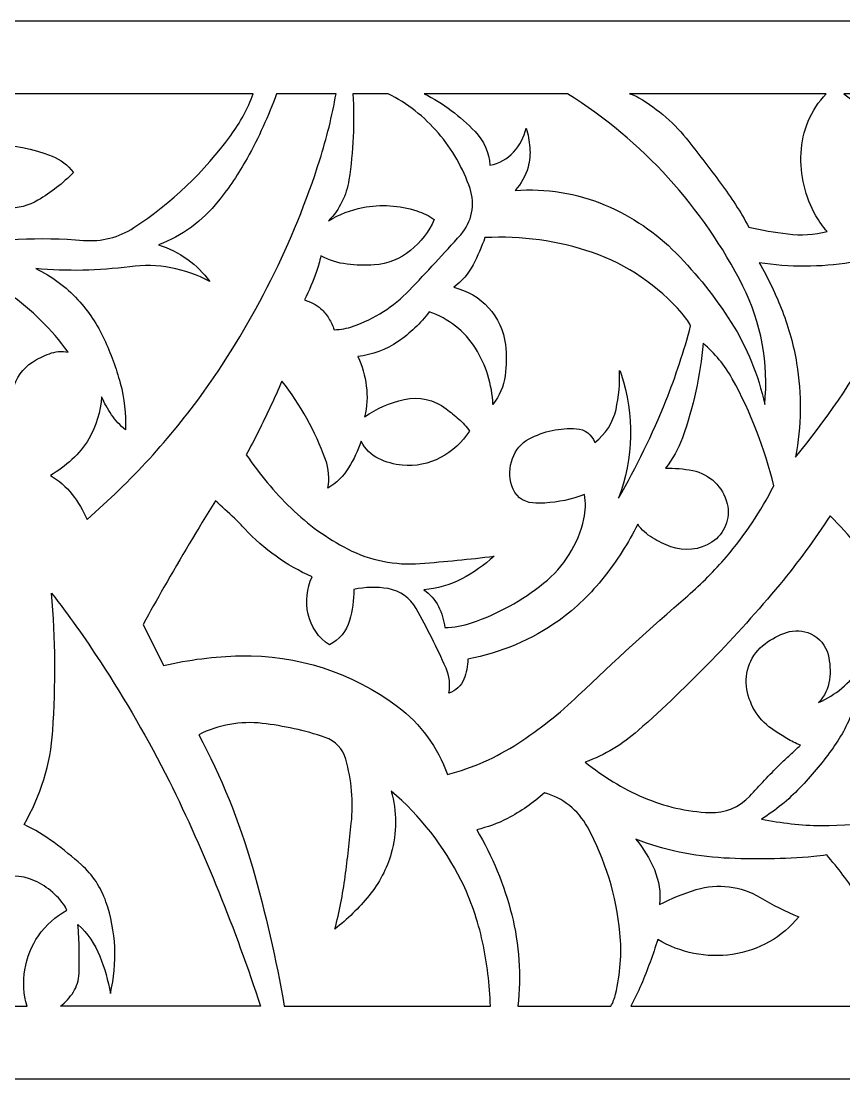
# Model space of a CAD drawing. Header units: centimetres. Extents: x -14.1 to -1.5, y 4.1 to 9.
# Drawn here: x -10.546 to -6.73, y 4.095 to 9.001 of the extents above; entities that cross this region are included whole.
import ezdxf

# ---------------------------------------------------------------- set-up
doc = ezdxf.new("R2010")
doc.units = ezdxf.units.CM
doc.header["$MEASUREMENT"] = 0
doc.layers.add('layer 1', color=7, linetype='Continuous')

msp = doc.modelspace()

# ---------------------------------------------------------------- linework, layer by layer
at = {"layer": 'layer 1', "color": 250, "lineweight": 30}
for points, knots in [([(-1.49953, 9.00077), (-1.49953, 9.00077), (-1.49953, 4.09489), (-1.49953, 4.09489), (-1.49953, 4.09489), (-1.49953, 4.09489), (-14.12072, 4.09489), (-14.12072, 4.09489), (-14.12072, 4.09489), (-14.12072, 4.09489), (-14.12072, 9.00077), (-14.12072, 9.00077), (-14.12072, 9.00077), (-14.12072, 9.00077), (-1.49953, 9.00077), (-1.49953, 9.00077)], [0, 0, 0, 0, 0.2, 0.2, 0.2, 0.2, 0.4, 0.4, 0.4, 0.4, 0.6, 0.6, 0.6, 0.6, 1, 1, 1, 1]), ([(-9.46959, 8.66409), (-9.49467, 8.59516), (-9.52937, 8.53013), (-9.57265, 8.47092), (-9.57265, 8.47092), (-9.69577, 8.30246), (-9.84828, 8.15751), (-10.02276, 8.04307), (-10.02276, 8.04307), (-10.09167, 7.99786), (-10.1738, 7.97705), (-10.25594, 7.98397), (-10.25594, 7.98397), (-10.45781, 8.00098), (-10.66099, 7.99096), (-10.86021, 7.95418), (-10.86021, 7.95418), (-10.89666, 7.94745), (-10.93303, 7.94019), (-10.9693, 7.93242), (-10.9693, 7.93242), (-11.00556, 7.92465), (-11.04151, 7.91547), (-11.07707, 7.90488), (-11.07707, 7.90488), (-11.04672, 7.94845), (-11.02032, 7.99462), (-10.99821, 8.0429), (-10.99821, 8.0429), (-10.97108, 8.1032), (-10.94963, 8.1659), (-10.93413, 8.23019), (-10.93413, 8.23019), (-10.835, 8.17452), (-10.7246, 8.14201), (-10.61113, 8.13507), (-10.61113, 8.13507), (-10.56085, 8.13199), (-10.51086, 8.1442), (-10.46767, 8.17011), (-10.46767, 8.17011), (-10.4377, 8.1881), (-10.40878, 8.20776), (-10.38105, 8.22904), (-10.38105, 8.22904), (-10.35328, 8.25031), (-10.32728, 8.27376), (-10.30324, 8.29919), (-10.30324, 8.29919), (-10.32826, 8.33302), (-10.36241, 8.35903), (-10.4017, 8.37413), (-10.4017, 8.37413), (-10.58145, 8.44324), (-10.7788, 8.45157), (-10.96371, 8.39776), (-10.96371, 8.39776), (-10.95401, 8.44493), (-10.95499, 8.49366), (-10.96659, 8.54038), (-10.96659, 8.54038), (-10.97825, 8.58746), (-11.00285, 8.63031), (-11.03765, 8.66409), (-11.03765, 8.66409), (-11.03765, 8.66409), (-9.46959, 8.66409), (-9.46959, 8.66409)], [0, 0, 0, 0, 0.0555556, 0.0555556, 0.0555556, 0.0555556, 0.1111111, 0.1111111, 0.1111111, 0.1111111, 0.1666667, 0.1666667, 0.1666667, 0.1666667, 0.2222222, 0.2222222, 0.2222222, 0.2222222, 0.2777778, 0.2777778, 0.2777778, 0.2777778, 0.3333333, 0.3333333, 0.3333333, 0.3333333, 0.3888889, 0.3888889, 0.3888889, 0.3888889, 0.4444444, 0.4444444, 0.4444444, 0.4444444, 0.5, 0.5, 0.5, 0.5, 0.5555556, 0.5555556, 0.5555556, 0.5555556, 0.6111111, 0.6111111, 0.6111111, 0.6111111, 0.6666667, 0.6666667, 0.6666667, 0.6666667, 0.7222222, 0.7222222, 0.7222222, 0.7222222, 0.7777778, 0.7777778, 0.7777778, 0.7777778, 0.8333333, 0.8333333, 0.8333333, 0.8333333, 0.8888889, 0.8888889, 0.8888889, 0.8888889, 1, 1, 1, 1]), ([(-9.08495, 8.66409), (-9.1033, 8.56021), (-9.12856, 8.45767), (-9.16056, 8.35716), (-9.16056, 8.35716), (-9.28252, 7.97393), (-9.46337, 7.61189), (-9.69652, 7.28419), (-9.69652, 7.28419), (-9.8539, 7.06551), (-10.03637, 6.86594), (-10.2401, 6.68964), (-10.2401, 6.68964), (-10.25759, 6.73111), (-10.28053, 6.77005), (-10.30836, 6.80544), (-10.30836, 6.80544), (-10.33631, 6.841), (-10.37079, 6.87088), (-10.40997, 6.89347), (-10.40997, 6.89347), (-10.37426, 6.91458), (-10.34082, 6.93931), (-10.31016, 6.96724), (-10.31016, 6.96724), (-10.27942, 6.99527), (-10.25295, 7.02764), (-10.2316, 7.06334), (-10.2316, 7.06334), (-10.19719, 7.12311), (-10.17686, 7.1899), (-10.17215, 7.2587), (-10.17215, 7.2587), (-10.15967, 7.22951), (-10.14436, 7.20161), (-10.12643, 7.1754), (-10.12643, 7.1754), (-10.10843, 7.14913), (-10.08664, 7.12567), (-10.06173, 7.10582), (-10.06173, 7.10582), (-10.05859, 7.17861), (-10.06672, 7.25141), (-10.08584, 7.32171), (-10.08584, 7.32171), (-10.10487, 7.39172), (-10.12986, 7.45994), (-10.1605, 7.5257), (-10.1605, 7.5257), (-10.1917, 7.59258), (-10.23284, 7.65433), (-10.28255, 7.70887), (-10.28255, 7.70887), (-10.33765, 7.76928), (-10.404, 7.81833), (-10.47791, 7.85325), (-10.47791, 7.85325), (-10.33251, 7.83986), (-10.18606, 7.8427), (-10.04129, 7.86177), (-10.04129, 7.86177), (-9.91382, 7.87857), (-9.78422, 7.85476), (-9.67103, 7.7938), (-9.67103, 7.7938), (-9.6996, 7.83278), (-9.73397, 7.86715), (-9.77296, 7.89573), (-9.77296, 7.89573), (-9.81451, 7.92519), (-9.86034, 7.94809), (-9.90885, 7.96368), (-9.90885, 7.96368), (-9.85407, 7.98304), (-9.80256, 8.01055), (-9.75602, 8.04531), (-9.75602, 8.04531), (-9.70956, 8.08), (-9.6676, 8.12032), (-9.63111, 8.16536), (-9.63111, 8.16536), (-9.58142, 8.22817), (-9.53672, 8.29472), (-9.49741, 8.36448), (-9.49741, 8.36448), (-9.4439, 8.46051), (-9.39823, 8.5607), (-9.36087, 8.66409), (-9.36087, 8.66409), (-9.36087, 8.66409), (-9.08495, 8.66409), (-9.08495, 8.66409)], [0, 0, 0, 0, 0.0416667, 0.0416667, 0.0416667, 0.0416667, 0.0833333, 0.0833333, 0.0833333, 0.0833333, 0.125, 0.125, 0.125, 0.125, 0.1666667, 0.1666667, 0.1666667, 0.1666667, 0.2083333, 0.2083333, 0.2083333, 0.2083333, 0.25, 0.25, 0.25, 0.25, 0.2916667, 0.2916667, 0.2916667, 0.2916667, 0.3333333, 0.3333333, 0.3333333, 0.3333333, 0.375, 0.375, 0.375, 0.375, 0.4166667, 0.4166667, 0.4166667, 0.4166667, 0.4583333, 0.4583333, 0.4583333, 0.4583333, 0.5, 0.5, 0.5, 0.5, 0.5416667, 0.5416667, 0.5416667, 0.5416667, 0.5833333, 0.5833333, 0.5833333, 0.5833333, 0.625, 0.625, 0.625, 0.625, 0.6666667, 0.6666667, 0.6666667, 0.6666667, 0.7083333, 0.7083333, 0.7083333, 0.7083333, 0.75, 0.75, 0.75, 0.75, 0.7916667, 0.7916667, 0.7916667, 0.7916667, 0.8333333, 0.8333333, 0.8333333, 0.8333333, 0.875, 0.875, 0.875, 0.875, 0.9166667, 0.9166667, 0.9166667, 0.9166667, 1, 1, 1, 1]), ([(-9.00701, 8.66409), (-9.00701, 8.66409), (-8.84367, 8.66409), (-8.84367, 8.66409), (-8.84367, 8.66409), (-8.75452, 8.61944), (-8.67519, 8.55736), (-8.61041, 8.48157), (-8.61041, 8.48157), (-8.54572, 8.40585), (-8.49589, 8.31856), (-8.46362, 8.22433), (-8.46362, 8.22433), (-8.4383, 8.15048), (-8.45486, 8.06865), (-8.50684, 8.01036), (-8.50684, 8.01036), (-8.58495, 7.92283), (-8.6646, 7.83667), (-8.74573, 7.75192), (-8.74573, 7.75192), (-8.81776, 7.6767), (-8.9067, 7.61965), (-9.0051, 7.58554), (-9.0051, 7.58554), (-9.03367, 7.57565), (-9.06359, 7.57027), (-9.0938, 7.5696), (-9.0938, 7.5696), (-9.10016, 7.58785), (-9.10835, 7.6054), (-9.11825, 7.622), (-9.11825, 7.622), (-9.12817, 7.63864), (-9.14058, 7.65368), (-9.15505, 7.66658), (-9.15505, 7.66658), (-9.17712, 7.68587), (-9.20332, 7.69983), (-9.23162, 7.70742), (-9.23162, 7.70742), (-9.21023, 7.75049), (-9.19148, 7.79481), (-9.17547, 7.84016), (-9.17547, 7.84016), (-9.16746, 7.8636), (-9.16063, 7.88746), (-9.15505, 7.91161), (-9.15505, 7.91161), (-9.1174, 7.89171), (-9.07644, 7.87885), (-9.03417, 7.87369), (-9.03417, 7.87369), (-8.99215, 7.86858), (-8.94975, 7.86743), (-8.90751, 7.87028), (-8.90751, 7.87028), (-8.84595, 7.87444), (-8.78726, 7.89781), (-8.7397, 7.93713), (-8.7397, 7.93713), (-8.69272, 7.97597), (-8.65501, 8.0248), (-8.62926, 8.08007), (-8.62926, 8.08007), (-8.64145, 8.08933), (-8.65458, 8.0973), (-8.66842, 8.10385), (-8.66842, 8.10385), (-8.68224, 8.11036), (-8.69645, 8.11607), (-8.71095, 8.1209), (-8.71095, 8.1209), (-8.79173, 8.14694), (-8.87772, 8.15221), (-8.96107, 8.13622), (-8.96107, 8.13622), (-9.01708, 8.12548), (-9.07067, 8.10472), (-9.11933, 8.07495), (-9.11933, 8.07495), (-9.06902, 8.1268), (-9.03617, 8.19302), (-9.02534, 8.26443), (-9.02534, 8.26443), (-9.00529, 8.39665), (-8.99915, 8.53059), (-9.00701, 8.66409)], [0, 0, 0, 0, 0.0434783, 0.0434783, 0.0434783, 0.0434783, 0.0869565, 0.0869565, 0.0869565, 0.0869565, 0.1304348, 0.1304348, 0.1304348, 0.1304348, 0.173913, 0.173913, 0.173913, 0.173913, 0.2173913, 0.2173913, 0.2173913, 0.2173913, 0.2608696, 0.2608696, 0.2608696, 0.2608696, 0.3043478, 0.3043478, 0.3043478, 0.3043478, 0.3478261, 0.3478261, 0.3478261, 0.3478261, 0.3913043, 0.3913043, 0.3913043, 0.3913043, 0.4347826, 0.4347826, 0.4347826, 0.4347826, 0.4782609, 0.4782609, 0.4782609, 0.4782609, 0.5217391, 0.5217391, 0.5217391, 0.5217391, 0.5652174, 0.5652174, 0.5652174, 0.5652174, 0.6086957, 0.6086957, 0.6086957, 0.6086957, 0.6521739, 0.6521739, 0.6521739, 0.6521739, 0.6956522, 0.6956522, 0.6956522, 0.6956522, 0.7391304, 0.7391304, 0.7391304, 0.7391304, 0.7826087, 0.7826087, 0.7826087, 0.7826087, 0.826087, 0.826087, 0.826087, 0.826087, 0.8695652, 0.8695652, 0.8695652, 0.8695652, 0.9130435, 0.9130435, 0.9130435, 0.9130435, 1, 1, 1, 1]), ([(-8.01149, 8.66409), (-7.66428, 8.44649), (-7.38303, 8.13802), (-7.1982, 7.77232), (-7.1982, 7.77232), (-7.11254, 7.60282), (-7.07743, 7.41218), (-7.097, 7.22327), (-7.097, 7.22327), (-7.12569, 7.3582), (-7.17817, 7.48691), (-7.25203, 7.60344), (-7.25203, 7.60344), (-7.3255, 7.71937), (-7.41118, 7.82708), (-7.50762, 7.92474), (-7.50762, 7.92474), (-7.60153, 8.01986), (-7.71322, 8.09552), (-7.83636, 8.14748), (-7.83636, 8.14748), (-7.96841, 8.20316), (-8.1118, 8.22652), (-8.25468, 8.21557), (-8.25468, 8.21557), (-8.22615, 8.24609), (-8.20547, 8.28307), (-8.19438, 8.32334), (-8.19438, 8.32334), (-8.18642, 8.35306), (-8.18366, 8.3839), (-8.18622, 8.41455), (-8.18622, 8.41455), (-8.18876, 8.44506), (-8.19445, 8.4752), (-8.20323, 8.50453), (-8.20323, 8.50453), (-8.21285, 8.46311), (-8.2329, 8.42482), (-8.26147, 8.39331), (-8.26147, 8.39331), (-8.29033, 8.36148), (-8.32888, 8.34), (-8.37113, 8.33219), (-8.37113, 8.33219), (-8.37512, 8.39086), (-8.39949, 8.44625), (-8.44006, 8.4888), (-8.44006, 8.4888), (-8.50815, 8.56027), (-8.58795, 8.61955), (-8.67604, 8.66409), (-8.67604, 8.66409), (-8.67604, 8.66409), (-8.01149, 8.66409), (-8.01149, 8.66409)], [0, 0, 0, 0, 0.0666667, 0.0666667, 0.0666667, 0.0666667, 0.1333333, 0.1333333, 0.1333333, 0.1333333, 0.2, 0.2, 0.2, 0.2, 0.2666667, 0.2666667, 0.2666667, 0.2666667, 0.3333333, 0.3333333, 0.3333333, 0.3333333, 0.4, 0.4, 0.4, 0.4, 0.4666667, 0.4666667, 0.4666667, 0.4666667, 0.5333333, 0.5333333, 0.5333333, 0.5333333, 0.6, 0.6, 0.6, 0.6, 0.6666667, 0.6666667, 0.6666667, 0.6666667, 0.7333333, 0.7333333, 0.7333333, 0.7333333, 0.8, 0.8, 0.8, 0.8, 0.8666667, 0.8666667, 0.8666667, 0.8666667, 1, 1, 1, 1]), ([(-7.72344, 8.66409), (-7.72344, 8.66409), (-6.81192, 8.66409), (-6.81192, 8.66409), (-6.81192, 8.66409), (-6.88222, 8.58904), (-6.92347, 8.49147), (-6.92828, 8.38875), (-6.92828, 8.38875), (-6.93301, 8.28723), (-6.90921, 8.18649), (-6.8595, 8.09784), (-6.8595, 8.09784), (-6.84481, 8.07167), (-6.82718, 8.04728), (-6.80695, 8.02513), (-6.80695, 8.02513), (-6.86669, 8.01005), (-6.92876, 8.00623), (-6.98992, 8.01385), (-6.98992, 8.01385), (-7.05057, 8.02144), (-7.11086, 8.03184), (-7.17056, 8.04505), (-7.17056, 8.04505), (-7.20902, 8.11635), (-7.25272, 8.18469), (-7.3013, 8.24954), (-7.3013, 8.24954), (-7.3498, 8.31427), (-7.39892, 8.37856), (-7.44867, 8.44237), (-7.44867, 8.44237), (-7.51233, 8.52402), (-7.59076, 8.59295), (-7.67994, 8.64559), (-7.67994, 8.64559), (-7.69355, 8.65363), (-7.70819, 8.65986), (-7.72344, 8.66409)], [0, 0, 0, 0, 0.0909091, 0.0909091, 0.0909091, 0.0909091, 0.1818182, 0.1818182, 0.1818182, 0.1818182, 0.2727273, 0.2727273, 0.2727273, 0.2727273, 0.3636364, 0.3636364, 0.3636364, 0.3636364, 0.4545455, 0.4545455, 0.4545455, 0.4545455, 0.5454545, 0.5454545, 0.5454545, 0.5454545, 0.6363636, 0.6363636, 0.6363636, 0.6363636, 0.7272727, 0.7272727, 0.7272727, 0.7272727, 0.8181818, 0.8181818, 0.8181818, 0.8181818, 1, 1, 1, 1]), ([(-6.72988, 8.66409), (-6.72988, 8.66409), (-5.21505, 8.66409), (-5.21505, 8.66409), (-5.21505, 8.66409), (-5.34734, 8.3684), (-5.55311, 8.11131), (-5.81257, 7.91736), (-5.81257, 7.91736), (-5.91407, 7.84148), (-6.04009, 7.80573), (-6.16634, 7.81695), (-6.16634, 7.81695), (-6.19923, 7.81987), (-6.23154, 7.82741), (-6.26233, 7.83934), (-6.26233, 7.83934), (-6.21881, 7.92554), (-6.19257, 8.01936), (-6.18502, 8.11563), (-6.18502, 8.11563), (-6.17751, 8.21131), (-6.18121, 8.3075), (-6.19609, 8.40231), (-6.19609, 8.40231), (-6.25708, 8.25464), (-6.31744, 8.10671), (-6.37719, 7.95854), (-6.37719, 7.95854), (-6.43697, 7.81024), (-6.50504, 7.66541), (-6.58106, 7.52475), (-6.58106, 7.52475), (-6.68868, 7.33188), (-6.81338, 7.149), (-6.9536, 6.97835), (-6.9536, 6.97835), (-6.92689, 7.12235), (-6.92527, 7.26981), (-6.94885, 7.41435), (-6.94885, 7.41435), (-6.9627, 7.49667), (-6.98474, 7.57736), (-7.01466, 7.65528), (-7.01466, 7.65528), (-7.04454, 7.73313), (-7.08075, 7.80838), (-7.12289, 7.88034), (-7.12289, 7.88034), (-6.98214, 7.85847), (-6.83891, 7.8586), (-6.69819, 7.88071), (-6.69819, 7.88071), (-6.62255, 7.89261), (-6.55331, 7.93007), (-6.502, 7.98692), (-6.502, 7.98692), (-6.47551, 8.01624), (-6.45216, 8.04828), (-6.43231, 8.08246), (-6.43231, 8.08246), (-6.39423, 8.14811), (-6.36943, 8.22058), (-6.35934, 8.29582), (-6.35934, 8.29582), (-6.39251, 8.24737), (-6.43441, 8.20548), (-6.48284, 8.1723), (-6.48284, 8.1723), (-6.50989, 8.15414), (-6.5388, 8.13896), (-6.56911, 8.127), (-6.56911, 8.127), (-6.59937, 8.11507), (-6.63064, 8.1058), (-6.66251, 8.09931), (-6.66251, 8.09931), (-6.64524, 8.11628), (-6.63044, 8.13557), (-6.61851, 8.15662), (-6.61851, 8.15662), (-6.60662, 8.17764), (-6.5969, 8.19982), (-6.58952, 8.22282), (-6.58952, 8.22282), (-6.56442, 8.3021), (-6.56305, 8.38697), (-6.58564, 8.467), (-6.58564, 8.467), (-6.60849, 8.54792), (-6.65965, 8.61786), (-6.72988, 8.66409)], [0, 0, 0, 0, 0.0416667, 0.0416667, 0.0416667, 0.0416667, 0.0833333, 0.0833333, 0.0833333, 0.0833333, 0.125, 0.125, 0.125, 0.125, 0.1666667, 0.1666667, 0.1666667, 0.1666667, 0.2083333, 0.2083333, 0.2083333, 0.2083333, 0.25, 0.25, 0.25, 0.25, 0.2916667, 0.2916667, 0.2916667, 0.2916667, 0.3333333, 0.3333333, 0.3333333, 0.3333333, 0.375, 0.375, 0.375, 0.375, 0.4166667, 0.4166667, 0.4166667, 0.4166667, 0.4583333, 0.4583333, 0.4583333, 0.4583333, 0.5, 0.5, 0.5, 0.5, 0.5416667, 0.5416667, 0.5416667, 0.5416667, 0.5833333, 0.5833333, 0.5833333, 0.5833333, 0.625, 0.625, 0.625, 0.625, 0.6666667, 0.6666667, 0.6666667, 0.6666667, 0.7083333, 0.7083333, 0.7083333, 0.7083333, 0.75, 0.75, 0.75, 0.75, 0.7916667, 0.7916667, 0.7916667, 0.7916667, 0.8333333, 0.8333333, 0.8333333, 0.8333333, 0.875, 0.875, 0.875, 0.875, 0.9166667, 0.9166667, 0.9166667, 0.9166667, 1, 1, 1, 1]), ([(-8.39434, 7.99654), (-8.22539, 8.00597), (-8.05617, 7.98243), (-7.89618, 7.9273), (-7.89618, 7.9273), (-7.73492, 7.87173), (-7.59126, 7.77422), (-7.48002, 7.64489), (-7.48002, 7.64489), (-7.47251, 7.63603), (-7.46531, 7.62692), (-7.45841, 7.61757), (-7.45841, 7.61757), (-7.45149, 7.60822), (-7.44548, 7.59822), (-7.44045, 7.58774), (-7.44045, 7.58774), (-7.47137, 7.46975), (-7.50955, 7.35377), (-7.55475, 7.24047), (-7.55475, 7.24047), (-7.61789, 7.08486), (-7.69133, 6.93359), (-7.77452, 6.7877), (-7.77452, 6.7877), (-7.70416, 6.97247), (-7.70012, 7.17581), (-7.76315, 7.36321), (-7.76315, 7.36321), (-7.76519, 7.36929), (-7.76753, 7.37526), (-7.77013, 7.38114), (-7.77013, 7.38114), (-7.76788, 7.32036), (-7.77339, 7.25954), (-7.78656, 7.20016), (-7.78656, 7.20016), (-7.80006, 7.13917), (-7.83477, 7.08492), (-7.88442, 7.04706), (-7.88442, 7.04706), (-7.898, 7.08319), (-7.93141, 7.10803), (-7.96992, 7.11057), (-7.96992, 7.11057), (-8.04615, 7.11561), (-8.12224, 7.09909), (-8.1895, 7.06284), (-8.1895, 7.06284), (-8.22567, 7.04337), (-8.25325, 7.01109), (-8.26687, 6.97232), (-8.26687, 6.97232), (-8.28119, 6.93148), (-8.28241, 6.88718), (-8.27032, 6.84561), (-8.27032, 6.84561), (-8.25733, 6.80099), (-8.21792, 6.76925), (-8.17154, 6.76615), (-8.17154, 6.76615), (-8.15353, 6.76494), (-8.13545, 6.7648), (-8.11742, 6.76572), (-8.11742, 6.76572), (-8.05415, 6.76895), (-7.99182, 6.78231), (-7.93278, 6.80529), (-7.93278, 6.80529), (-7.92597, 6.76771), (-7.92686, 6.72915), (-7.93542, 6.69192), (-7.93542, 6.69192), (-7.9624, 6.57437), (-8.0282, 6.46925), (-8.12211, 6.39357), (-8.12211, 6.39357), (-8.22179, 6.31324), (-8.33491, 6.25106), (-8.45616, 6.20996), (-8.45616, 6.20996), (-8.49613, 6.19642), (-8.53789, 6.18889), (-8.58007, 6.18766), (-8.58007, 6.18766), (-8.58456, 6.222), (-8.59474, 6.25531), (-8.61019, 6.28631), (-8.61019, 6.28631), (-8.62579, 6.3176), (-8.64929, 6.34425), (-8.6784, 6.36364), (-8.6784, 6.36364), (-8.61691, 6.36829), (-8.55703, 6.38539), (-8.50237, 6.41394), (-8.50237, 6.41394), (-8.44804, 6.44232), (-8.39762, 6.47758), (-8.35234, 6.51891), (-8.35234, 6.51891), (-8.4661, 6.50535), (-8.58012, 6.49407), (-8.69433, 6.4851), (-8.69433, 6.4851), (-8.81073, 6.47595), (-8.92742, 6.49942), (-9.03126, 6.5528), (-9.03126, 6.5528), (-9.12765, 6.60238), (-9.21617, 6.66608), (-9.29382, 6.74174), (-9.29382, 6.74174), (-9.37122, 6.81718), (-9.44076, 6.90033), (-9.50131, 6.98987), (-9.50131, 6.98987), (-9.48164, 7.02574), (-9.46267, 7.06197), (-9.44438, 7.09857), (-9.44438, 7.09857), (-9.40637, 7.17536), (-9.37013, 7.25301), (-9.3357, 7.33145), (-9.3357, 7.33145), (-9.2496, 7.22129), (-9.18134, 7.09823), (-9.13348, 6.96685), (-9.13348, 6.96685), (-9.11805, 6.92454), (-9.1146, 6.87876), (-9.1235, 6.83461), (-9.1235, 6.83461), (-9.08371, 6.8576), (-9.05038, 6.89021), (-9.02651, 6.92947), (-9.02651, 6.92947), (-9.00295, 6.96822), (-8.98344, 7.00927), (-8.96823, 7.05199), (-8.96823, 7.05199), (-8.95099, 7.01699), (-8.9226, 6.98878), (-8.8875, 6.97177), (-8.8875, 6.97177), (-8.85307, 6.95511), (-8.81598, 6.94468), (-8.77791, 6.94101), (-8.77791, 6.94101), (-8.71646, 6.93506), (-8.65464, 6.94739), (-8.60018, 6.9765), (-8.60018, 6.9765), (-8.54605, 7.0054), (-8.50001, 7.04735), (-8.4662, 7.09857), (-8.4662, 7.09857), (-8.47944, 7.12001), (-8.49604, 7.13919), (-8.51537, 7.15536), (-8.51537, 7.15536), (-8.53457, 7.17145), (-8.55406, 7.18718), (-8.57385, 7.20252), (-8.57385, 7.20252), (-8.62926, 7.24544), (-8.70088, 7.26139), (-8.76927, 7.24596), (-8.76927, 7.24596), (-8.83495, 7.23116), (-8.8972, 7.20396), (-8.9527, 7.16585), (-8.9527, 7.16585), (-8.94114, 7.21238), (-8.93845, 7.26067), (-8.94474, 7.30819), (-8.94474, 7.30819), (-8.95101, 7.35556), (-8.96414, 7.40175), (-8.98375, 7.44532), (-8.98375, 7.44532), (-8.91673, 7.45298), (-8.85265, 7.47689), (-8.797, 7.51503), (-8.797, 7.51503), (-8.74183, 7.55281), (-8.69307, 7.59917), (-8.65252, 7.65235), (-8.65252, 7.65235), (-8.56382, 7.62236), (-8.48814, 7.56266), (-8.43826, 7.4834), (-8.43826, 7.4834), (-8.389, 7.40511), (-8.36115, 7.3152), (-8.35752, 7.22277), (-8.35752, 7.22277), (-8.32678, 7.26126), (-8.30721, 7.30741), (-8.30094, 7.35625), (-8.30094, 7.35625), (-8.29475, 7.40435), (-8.29432, 7.453), (-8.29968, 7.50121), (-8.29968, 7.50121), (-8.30675, 7.5648), (-8.33389, 7.62445), (-8.3772, 7.67157), (-8.3772, 7.67157), (-8.42038, 7.71853), (-8.47658, 7.75149), (-8.53867, 7.7662), (-8.53867, 7.7662), (-8.50157, 7.79403), (-8.47117, 7.82975), (-8.44967, 7.87082), (-8.44967, 7.87082), (-8.42841, 7.91144), (-8.40992, 7.95344), (-8.39434, 7.99654)], [0, 0, 0, 0, 0.0178571, 0.0178571, 0.0178571, 0.0178571, 0.0357143, 0.0357143, 0.0357143, 0.0357143, 0.0535714, 0.0535714, 0.0535714, 0.0535714, 0.0714286, 0.0714286, 0.0714286, 0.0714286, 0.0892857, 0.0892857, 0.0892857, 0.0892857, 0.1071429, 0.1071429, 0.1071429, 0.1071429, 0.125, 0.125, 0.125, 0.125, 0.1428571, 0.1428571, 0.1428571, 0.1428571, 0.1607143, 0.1607143, 0.1607143, 0.1607143, 0.1785714, 0.1785714, 0.1785714, 0.1785714, 0.1964286, 0.1964286, 0.1964286, 0.1964286, 0.2142857, 0.2142857, 0.2142857, 0.2142857, 0.2321429, 0.2321429, 0.2321429, 0.2321429, 0.25, 0.25, 0.25, 0.25, 0.2678571, 0.2678571, 0.2678571, 0.2678571, 0.2857143, 0.2857143, 0.2857143, 0.2857143, 0.3035714, 0.3035714, 0.3035714, 0.3035714, 0.3214286, 0.3214286, 0.3214286, 0.3214286, 0.3392857, 0.3392857, 0.3392857, 0.3392857, 0.3571429, 0.3571429, 0.3571429, 0.3571429, 0.375, 0.375, 0.375, 0.375, 0.3928571, 0.3928571, 0.3928571, 0.3928571, 0.4107143, 0.4107143, 0.4107143, 0.4107143, 0.4285714, 0.4285714, 0.4285714, 0.4285714, 0.4464286, 0.4464286, 0.4464286, 0.4464286, 0.4642857, 0.4642857, 0.4642857, 0.4642857, 0.4821429, 0.4821429, 0.4821429, 0.4821429, 0.5, 0.5, 0.5, 0.5, 0.5178571, 0.5178571, 0.5178571, 0.5178571, 0.5357143, 0.5357143, 0.5357143, 0.5357143, 0.5535714, 0.5535714, 0.5535714, 0.5535714, 0.5714286, 0.5714286, 0.5714286, 0.5714286, 0.5892857, 0.5892857, 0.5892857, 0.5892857, 0.6071429, 0.6071429, 0.6071429, 0.6071429, 0.625, 0.625, 0.625, 0.625, 0.6428571, 0.6428571, 0.6428571, 0.6428571, 0.6607143, 0.6607143, 0.6607143, 0.6607143, 0.6785714, 0.6785714, 0.6785714, 0.6785714, 0.6964286, 0.6964286, 0.6964286, 0.6964286, 0.7142857, 0.7142857, 0.7142857, 0.7142857, 0.7321429, 0.7321429, 0.7321429, 0.7321429, 0.75, 0.75, 0.75, 0.75, 0.7678571, 0.7678571, 0.7678571, 0.7678571, 0.7857143, 0.7857143, 0.7857143, 0.7857143, 0.8035714, 0.8035714, 0.8035714, 0.8035714, 0.8214286, 0.8214286, 0.8214286, 0.8214286, 0.8392857, 0.8392857, 0.8392857, 0.8392857, 0.8571429, 0.8571429, 0.8571429, 0.8571429, 0.875, 0.875, 0.875, 0.875, 0.8928571, 0.8928571, 0.8928571, 0.8928571, 0.9107143, 0.9107143, 0.9107143, 0.9107143, 0.9285714, 0.9285714, 0.9285714, 0.9285714, 0.9464286, 0.9464286, 0.9464286, 0.9464286, 0.9642857, 0.9642857, 0.9642857, 0.9642857, 1, 1, 1, 1]), ([(-10.32789, 7.46621), (-10.35705, 7.47107), (-10.38697, 7.46836), (-10.41477, 7.45831), (-10.41477, 7.45831), (-10.44222, 7.44838), (-10.46842, 7.43534), (-10.49288, 7.41941), (-10.49288, 7.41941), (-10.53805, 7.38997), (-10.57023, 7.3444), (-10.58279, 7.29196), (-10.58279, 7.29196), (-10.59507, 7.24073), (-10.59555, 7.18742), (-10.58418, 7.13598), (-10.58418, 7.13598), (-10.61629, 7.17549), (-10.65149, 7.21237), (-10.68946, 7.24629), (-10.68946, 7.24629), (-10.84338, 7.38385), (-11.00574, 7.51162), (-11.17565, 7.62887), (-11.17565, 7.62887), (-11.12335, 7.65973), (-11.06848, 7.686), (-11.01162, 7.70737), (-11.01162, 7.70737), (-10.95807, 7.72749), (-10.90456, 7.74773), (-10.85106, 7.76804), (-10.85106, 7.76804), (-10.76809, 7.79959), (-10.67481, 7.78783), (-10.60223, 7.73675), (-10.60223, 7.73675), (-10.4965, 7.66233), (-10.40379, 7.57088), (-10.32789, 7.46621)], [0, 0, 0, 0, 0.0909091, 0.0909091, 0.0909091, 0.0909091, 0.1818182, 0.1818182, 0.1818182, 0.1818182, 0.2727273, 0.2727273, 0.2727273, 0.2727273, 0.3636364, 0.3636364, 0.3636364, 0.3636364, 0.4545455, 0.4545455, 0.4545455, 0.4545455, 0.5454545, 0.5454545, 0.5454545, 0.5454545, 0.6363636, 0.6363636, 0.6363636, 0.6363636, 0.7272727, 0.7272727, 0.7272727, 0.7272727, 0.8181818, 0.8181818, 0.8181818, 0.8181818, 1, 1, 1, 1]), ([(-7.05484, 6.84498), (-7.11555, 6.72751), (-7.18913, 6.61715), (-7.2742, 6.51592), (-7.2742, 6.51592), (-7.32977, 6.45171), (-7.38985, 6.3915), (-7.45398, 6.33581), (-7.45398, 6.33581), (-7.62685, 6.18568), (-7.79602, 6.03135), (-7.96137, 5.87296), (-7.96137, 5.87296), (-8.04756, 5.79036), (-8.14131, 5.71598), (-8.24133, 5.65078), (-8.24133, 5.65078), (-8.34179, 5.58528), (-8.45232, 5.53666), (-8.56848, 5.50684), (-8.56848, 5.50684), (-8.61281, 5.63243), (-8.69324, 5.74208), (-8.79974, 5.82206), (-8.79974, 5.82206), (-9.00955, 5.97958), (-9.2659, 6.06231), (-9.5282, 6.05702), (-9.5282, 6.05702), (-9.64833, 6.05461), (-9.76782, 6.03931), (-9.88468, 6.01139), (-9.88468, 6.01139), (-9.88468, 6.01139), (-9.97889, 6.20302), (-9.97889, 6.20302), (-9.97889, 6.20302), (-9.94778, 6.26099), (-9.91595, 6.31854), (-9.88338, 6.37567), (-9.88338, 6.37567), (-9.80596, 6.51041), (-9.72636, 6.64389), (-9.6446, 6.77606), (-9.6446, 6.77606), (-9.61496, 6.74942), (-9.58556, 6.72249), (-9.55645, 6.69526), (-9.55645, 6.69526), (-9.53976, 6.67914), (-9.52355, 6.66255), (-9.50778, 6.64554), (-9.50778, 6.64554), (-9.42025, 6.55102), (-9.31433, 6.47543), (-9.19647, 6.42342), (-9.19647, 6.42342), (-9.22092, 6.36922), (-9.2273, 6.3086), (-9.21461, 6.25049), (-9.21461, 6.25049), (-9.20178, 6.19163), (-9.16624, 6.14025), (-9.11565, 6.10753), (-9.11565, 6.10753), (-9.07028, 6.13044), (-9.0366, 6.17125), (-9.0227, 6.22014), (-9.0227, 6.22014), (-9.00933, 6.26716), (-9.0023, 6.31576), (-9.00178, 6.36466), (-9.00178, 6.36466), (-8.9497, 6.37645), (-8.89574, 6.37777), (-8.84313, 6.36851), (-8.84313, 6.36851), (-8.78839, 6.35889), (-8.74085, 6.32518), (-8.71362, 6.27675), (-8.71362, 6.27675), (-8.66311, 6.18688), (-8.61687, 6.09468), (-8.57504, 6.00045), (-8.57504, 6.00045), (-8.55879, 5.96385), (-8.55399, 5.92315), (-8.56122, 5.88375), (-8.56122, 5.88375), (-8.52989, 5.89435), (-8.50467, 5.91794), (-8.49202, 5.94849), (-8.49202, 5.94849), (-8.47981, 5.97798), (-8.47369, 6.00963), (-8.47402, 6.04153), (-8.47402, 6.04153), (-8.32153, 6.07021), (-8.17711, 6.13157), (-8.05064, 6.2215), (-8.05064, 6.2215), (-7.97203, 6.27855), (-7.90173, 6.34622), (-7.84172, 6.4226), (-7.84172, 6.4226), (-7.78185, 6.4988), (-7.72961, 6.58066), (-7.68571, 6.66704), (-7.68571, 6.66704), (-7.66751, 6.64132), (-7.64412, 6.61969), (-7.61708, 6.60353), (-7.61708, 6.60353), (-7.59026, 6.58752), (-7.56202, 6.574), (-7.53273, 6.56311), (-7.53273, 6.56311), (-7.46933, 6.53957), (-7.39859, 6.54738), (-7.34188, 6.58426), (-7.34188, 6.58426), (-7.28277, 6.62271), (-7.25431, 6.69416), (-7.27091, 6.7627), (-7.27091, 6.7627), (-7.2898, 6.84074), (-7.35218, 6.90069), (-7.43092, 6.91638), (-7.43092, 6.91638), (-7.47264, 6.92469), (-7.51517, 6.92821), (-7.5577, 6.92688), (-7.5577, 6.92688), (-7.52339, 6.96941), (-7.49645, 7.0174), (-7.47803, 7.06885), (-7.47803, 7.06885), (-7.42752, 7.20999), (-7.39553, 7.35705), (-7.38284, 7.50641), (-7.38284, 7.50641), (-7.3278, 7.46039), (-7.28178, 7.40452), (-7.24715, 7.34169), (-7.24715, 7.34169), (-7.16109, 7.18551), (-7.09639, 7.01842), (-7.05484, 6.84498)], [0, 0, 0, 0, 0.0263158, 0.0263158, 0.0263158, 0.0263158, 0.0526316, 0.0526316, 0.0526316, 0.0526316, 0.0789474, 0.0789474, 0.0789474, 0.0789474, 0.1052632, 0.1052632, 0.1052632, 0.1052632, 0.1315789, 0.1315789, 0.1315789, 0.1315789, 0.1578947, 0.1578947, 0.1578947, 0.1578947, 0.1842105, 0.1842105, 0.1842105, 0.1842105, 0.2105263, 0.2105263, 0.2105263, 0.2105263, 0.2368421, 0.2368421, 0.2368421, 0.2368421, 0.2631579, 0.2631579, 0.2631579, 0.2631579, 0.2894737, 0.2894737, 0.2894737, 0.2894737, 0.3157895, 0.3157895, 0.3157895, 0.3157895, 0.3421053, 0.3421053, 0.3421053, 0.3421053, 0.3684211, 0.3684211, 0.3684211, 0.3684211, 0.3947368, 0.3947368, 0.3947368, 0.3947368, 0.4210526, 0.4210526, 0.4210526, 0.4210526, 0.4473684, 0.4473684, 0.4473684, 0.4473684, 0.4736842, 0.4736842, 0.4736842, 0.4736842, 0.5, 0.5, 0.5, 0.5, 0.5263158, 0.5263158, 0.5263158, 0.5263158, 0.5526316, 0.5526316, 0.5526316, 0.5526316, 0.5789474, 0.5789474, 0.5789474, 0.5789474, 0.6052632, 0.6052632, 0.6052632, 0.6052632, 0.6315789, 0.6315789, 0.6315789, 0.6315789, 0.6578947, 0.6578947, 0.6578947, 0.6578947, 0.6842105, 0.6842105, 0.6842105, 0.6842105, 0.7105263, 0.7105263, 0.7105263, 0.7105263, 0.7368421, 0.7368421, 0.7368421, 0.7368421, 0.7631579, 0.7631579, 0.7631579, 0.7631579, 0.7894737, 0.7894737, 0.7894737, 0.7894737, 0.8157895, 0.8157895, 0.8157895, 0.8157895, 0.8421053, 0.8421053, 0.8421053, 0.8421053, 0.8684211, 0.8684211, 0.8684211, 0.8684211, 0.8947368, 0.8947368, 0.8947368, 0.8947368, 0.9210526, 0.9210526, 0.9210526, 0.9210526, 0.9473684, 0.9473684, 0.9473684, 0.9473684, 1, 1, 1, 1]), ([(-6.37221, 4.43155), (-6.34591, 4.64741), (-6.39442, 4.86562), (-6.50976, 5.04994), (-6.50976, 5.04994), (-6.52966, 5.08173), (-6.55357, 5.1108), (-6.58093, 5.13643), (-6.58093, 5.13643), (-6.58874, 5.14376), (-6.59736, 5.15018), (-6.60662, 5.15557), (-6.60662, 5.15557), (-6.49777, 5.16893), (-6.39264, 5.20341), (-6.29703, 5.25713), (-6.29703, 5.25713), (-6.24708, 5.2852), (-6.20639, 5.32715), (-6.1799, 5.37796), (-6.1799, 5.37796), (-6.20581, 5.36709), (-6.23237, 5.3578), (-6.25942, 5.35017), (-6.25942, 5.35017), (-6.44671, 5.29733), (-6.6404, 5.2703), (-6.83499, 5.26978), (-6.83499, 5.26978), (-6.92791, 5.27086), (-7.0205, 5.28091), (-7.11147, 5.29983), (-7.11147, 5.29983), (-7.04655, 5.34036), (-6.98697, 5.38883), (-6.93406, 5.44414), (-6.93406, 5.44414), (-6.88131, 5.49929), (-6.83229, 5.55787), (-6.7873, 5.61952), (-6.7873, 5.61952), (-6.7467, 5.67515), (-6.71353, 5.73584), (-6.68868, 5.8001), (-6.68868, 5.8001), (-6.66366, 5.86472), (-6.65208, 5.93376), (-6.6547, 6.00302), (-6.6547, 6.00302), (-6.67794, 5.96706), (-6.70628, 5.93467), (-6.73884, 5.90687), (-6.73884, 5.90687), (-6.77152, 5.87971), (-6.80795, 5.85743), (-6.84701, 5.84074), (-6.84701, 5.84074), (-6.81921, 5.86943), (-6.8014, 5.90631), (-6.79626, 5.94593), (-6.79626, 5.94593), (-6.79118, 5.98487), (-6.79343, 6.02441), (-6.80287, 6.06253), (-6.80287, 6.06253), (-6.81346, 6.10534), (-6.84297, 6.14096), (-6.88307, 6.15928), (-6.88307, 6.15928), (-6.91843, 6.17546), (-6.95857, 6.17761), (-6.99544, 6.16531), (-6.99544, 6.16531), (-7.03126, 6.15336), (-7.06493, 6.1358), (-7.09524, 6.11328), (-7.09524, 6.11328), (-7.16127, 6.0642), (-7.19395, 5.98212), (-7.17965, 5.90108), (-7.17965, 5.90108), (-7.16583, 5.82284), (-7.12009, 5.75391), (-7.05332, 5.71084), (-7.05332, 5.71084), (-7.03369, 5.69817), (-7.01388, 5.68576), (-6.9939, 5.67365), (-6.9939, 5.67365), (-6.97389, 5.6615), (-6.95291, 5.65106), (-6.93115, 5.64241), (-6.93115, 5.64241), (-6.9469, 5.62728), (-6.96285, 5.61234), (-6.97903, 5.59765), (-6.97903, 5.59765), (-6.99539, 5.5828), (-7.01149, 5.56766), (-7.02733, 5.55226), (-7.02733, 5.55226), (-7.07472, 5.50483), (-7.12102, 5.45633), (-7.16617, 5.40677), (-7.16617, 5.40677), (-7.21352, 5.35475), (-7.28162, 5.32649), (-7.35188, 5.3296), (-7.35188, 5.3296), (-7.4578, 5.33429), (-7.56202, 5.35819), (-7.65942, 5.40009), (-7.65942, 5.40009), (-7.75651, 5.44186), (-7.84723, 5.49716), (-7.92885, 5.56428), (-7.92885, 5.56428), (-7.83863, 5.5971), (-7.75543, 5.64664), (-7.68363, 5.71038), (-7.68363, 5.71038), (-7.44813, 5.91933), (-7.22877, 6.14572), (-7.02733, 6.38768), (-7.02733, 6.38768), (-6.94352, 6.48957), (-6.86528, 6.59589), (-6.79292, 6.70622), (-6.79292, 6.70622), (-6.7058, 6.61652), (-6.62354, 6.52223), (-6.5465, 6.42374), (-6.5465, 6.42374), (-6.39286, 6.22732), (-6.25613, 6.0182), (-6.13781, 5.79867), (-6.13781, 5.79867), (-5.99033, 5.52027), (-5.88575, 5.22107), (-5.82765, 4.91141), (-5.82765, 4.91141), (-5.79795, 4.75306), (-5.79538, 4.59076), (-5.82003, 4.43155), (-5.82003, 4.43155), (-5.82003, 4.43155), (-6.37221, 4.43155), (-6.37221, 4.43155)], [0, 0, 0, 0, 0.0263158, 0.0263158, 0.0263158, 0.0263158, 0.0526316, 0.0526316, 0.0526316, 0.0526316, 0.0789474, 0.0789474, 0.0789474, 0.0789474, 0.1052632, 0.1052632, 0.1052632, 0.1052632, 0.1315789, 0.1315789, 0.1315789, 0.1315789, 0.1578947, 0.1578947, 0.1578947, 0.1578947, 0.1842105, 0.1842105, 0.1842105, 0.1842105, 0.2105263, 0.2105263, 0.2105263, 0.2105263, 0.2368421, 0.2368421, 0.2368421, 0.2368421, 0.2631579, 0.2631579, 0.2631579, 0.2631579, 0.2894737, 0.2894737, 0.2894737, 0.2894737, 0.3157895, 0.3157895, 0.3157895, 0.3157895, 0.3421053, 0.3421053, 0.3421053, 0.3421053, 0.3684211, 0.3684211, 0.3684211, 0.3684211, 0.3947368, 0.3947368, 0.3947368, 0.3947368, 0.4210526, 0.4210526, 0.4210526, 0.4210526, 0.4473684, 0.4473684, 0.4473684, 0.4473684, 0.4736842, 0.4736842, 0.4736842, 0.4736842, 0.5, 0.5, 0.5, 0.5, 0.5263158, 0.5263158, 0.5263158, 0.5263158, 0.5526316, 0.5526316, 0.5526316, 0.5526316, 0.5789474, 0.5789474, 0.5789474, 0.5789474, 0.6052632, 0.6052632, 0.6052632, 0.6052632, 0.6315789, 0.6315789, 0.6315789, 0.6315789, 0.6578947, 0.6578947, 0.6578947, 0.6578947, 0.6842105, 0.6842105, 0.6842105, 0.6842105, 0.7105263, 0.7105263, 0.7105263, 0.7105263, 0.7368421, 0.7368421, 0.7368421, 0.7368421, 0.7631579, 0.7631579, 0.7631579, 0.7631579, 0.7894737, 0.7894737, 0.7894737, 0.7894737, 0.8157895, 0.8157895, 0.8157895, 0.8157895, 0.8421053, 0.8421053, 0.8421053, 0.8421053, 0.8684211, 0.8684211, 0.8684211, 0.8684211, 0.8947368, 0.8947368, 0.8947368, 0.8947368, 0.9210526, 0.9210526, 0.9210526, 0.9210526, 0.9473684, 0.9473684, 0.9473684, 0.9473684, 1, 1, 1, 1]), ([(-10.36371, 4.43155), (-10.33972, 4.44984), (-10.31923, 4.47227), (-10.3032, 4.49779), (-10.3032, 4.49779), (-10.28699, 4.52357), (-10.27799, 4.5532), (-10.2771, 4.58363), (-10.2771, 4.58363), (-10.27601, 4.62147), (-10.27567, 4.65931), (-10.2761, 4.69715), (-10.2761, 4.69715), (-10.27653, 4.73501), (-10.27864, 4.77283), (-10.28246, 4.81049), (-10.28246, 4.81049), (-10.23768, 4.76992), (-10.20279, 4.7196), (-10.18053, 4.66343), (-10.18053, 4.66343), (-10.1585, 4.60784), (-10.1421, 4.55017), (-10.13158, 4.49132), (-10.13158, 4.49132), (-10.09779, 4.63216), (-10.10491, 4.77964), (-10.15215, 4.91655), (-10.15215, 4.91655), (-10.17491, 4.98248), (-10.2142, 5.04144), (-10.26629, 5.08782), (-10.26629, 5.08782), (-10.30684, 5.12393), (-10.34902, 5.15815), (-10.39272, 5.19041), (-10.39272, 5.19041), (-10.43647, 5.22272), (-10.48309, 5.25095), (-10.532, 5.27475), (-10.532, 5.27475), (-10.45482, 5.40727), (-10.40928, 5.55575), (-10.39889, 5.70874), (-10.39889, 5.70874), (-10.38444, 5.92178), (-10.38626, 6.13558), (-10.40433, 6.34831), (-10.40433, 6.34831), (-10.32481, 6.24489), (-10.2493, 6.13841), (-10.17801, 6.02914), (-10.17801, 6.02914), (-10.0619, 5.8512), (-9.95535, 5.66716), (-9.85884, 5.47785), (-9.85884, 5.47785), (-9.6936, 5.13933), (-9.55204, 4.78968), (-9.43522, 4.43155), (-9.43522, 4.43155), (-9.43522, 4.43155), (-10.36373, 4.43155), (-10.36373, 4.43155)], [0, 0, 0, 0, 0.0588235, 0.0588235, 0.0588235, 0.0588235, 0.1176471, 0.1176471, 0.1176471, 0.1176471, 0.1764706, 0.1764706, 0.1764706, 0.1764706, 0.2352941, 0.2352941, 0.2352941, 0.2352941, 0.2941176, 0.2941176, 0.2941176, 0.2941176, 0.3529412, 0.3529412, 0.3529412, 0.3529412, 0.4117647, 0.4117647, 0.4117647, 0.4117647, 0.4705882, 0.4705882, 0.4705882, 0.4705882, 0.5294118, 0.5294118, 0.5294118, 0.5294118, 0.5882353, 0.5882353, 0.5882353, 0.5882353, 0.6470588, 0.6470588, 0.6470588, 0.6470588, 0.7058824, 0.7058824, 0.7058824, 0.7058824, 0.7647059, 0.7647059, 0.7647059, 0.7647059, 0.8235294, 0.8235294, 0.8235294, 0.8235294, 0.8823529, 0.8823529, 0.8823529, 0.8823529, 1, 1, 1, 1]), ([(-8.36905, 4.43155), (-8.36905, 4.43155), (-9.32491, 4.43155), (-9.32491, 4.43155), (-9.32491, 4.43155), (-9.36282, 4.64924), (-9.41233, 4.86474), (-9.47324, 5.07717), (-9.47324, 5.07717), (-9.53431, 5.29002), (-9.61755, 5.49582), (-9.72169, 5.69125), (-9.72169, 5.69125), (-9.63078, 5.73701), (-9.52841, 5.75521), (-9.4273, 5.74363), (-9.4273, 5.74363), (-9.328, 5.73226), (-9.23016, 5.71045), (-9.13545, 5.6786), (-9.13545, 5.6786), (-9.08878, 5.66291), (-9.05292, 5.62505), (-9.03973, 5.57762), (-9.03973, 5.57762), (-9.01285, 5.48093), (-9.00417, 5.38002), (-9.01413, 5.28015), (-9.01413, 5.28015), (-9.02235, 5.19774), (-9.03189, 5.11543), (-9.0427, 5.03334), (-9.0427, 5.03334), (-9.05353, 4.95115), (-9.06948, 4.8697), (-9.09045, 4.78949), (-9.09045, 4.78949), (-9.03215, 4.83534), (-8.97902, 4.88739), (-8.93202, 4.94475), (-8.93202, 4.94475), (-8.88464, 5.00255), (-8.84959, 5.06936), (-8.82894, 5.14118), (-8.82894, 5.14118), (-8.80329, 5.23569), (-8.80329, 5.33526), (-8.82894, 5.42975), (-8.82894, 5.42975), (-8.6942, 5.31448), (-8.58382, 5.17342), (-8.50431, 5.01494), (-8.50431, 5.01494), (-8.46017, 4.9244), (-8.427, 4.82887), (-8.40558, 4.73045), (-8.40558, 4.73045), (-8.38417, 4.63218), (-8.37195, 4.5321), (-8.36905, 4.43155)], [0, 0, 0, 0, 0.0625, 0.0625, 0.0625, 0.0625, 0.125, 0.125, 0.125, 0.125, 0.1875, 0.1875, 0.1875, 0.1875, 0.25, 0.25, 0.25, 0.25, 0.3125, 0.3125, 0.3125, 0.3125, 0.375, 0.375, 0.375, 0.375, 0.4375, 0.4375, 0.4375, 0.4375, 0.5, 0.5, 0.5, 0.5, 0.5625, 0.5625, 0.5625, 0.5625, 0.625, 0.625, 0.625, 0.625, 0.6875, 0.6875, 0.6875, 0.6875, 0.75, 0.75, 0.75, 0.75, 0.8125, 0.8125, 0.8125, 0.8125, 0.875, 0.875, 0.875, 0.875, 1, 1, 1, 1]), ([(-8.24222, 4.43155), (-8.22576, 4.57373), (-8.23528, 4.71765), (-8.27034, 4.8564), (-8.27034, 4.8564), (-8.30526, 4.99472), (-8.35987, 5.12729), (-8.43249, 5.25008), (-8.43249, 5.25008), (-8.38304, 5.26188), (-8.33515, 5.27943), (-8.28979, 5.30241), (-8.28979, 5.30241), (-8.22801, 5.33481), (-8.17051, 5.37475), (-8.11855, 5.42133), (-8.11855, 5.42133), (-8.03343, 5.39784), (-7.96142, 5.34077), (-7.91911, 5.26325), (-7.91911, 5.26325), (-7.83614, 5.11128), (-7.78485, 4.94399), (-7.76836, 4.77163), (-7.76836, 4.77163), (-7.75926, 4.67662), (-7.76612, 4.58074), (-7.78864, 4.48801), (-7.78864, 4.48801), (-7.7934, 4.46837), (-7.80062, 4.44939), (-7.81014, 4.43155), (-7.81014, 4.43155), (-7.81014, 4.43155), (-8.24222, 4.43155), (-8.24222, 4.43155)], [0, 0, 0, 0, 0.1, 0.1, 0.1, 0.1, 0.2, 0.2, 0.2, 0.2, 0.3, 0.3, 0.3, 0.3, 0.4, 0.4, 0.4, 0.4, 0.5, 0.5, 0.5, 0.5, 0.6, 0.6, 0.6, 0.6, 0.7, 0.7, 0.7, 0.7, 0.8, 0.8, 0.8, 0.8, 1, 1, 1, 1]), ([(-7.71834, 4.43155), (-7.70077, 4.4641), (-7.6846, 4.49736), (-7.66985, 4.53129), (-7.66985, 4.53129), (-7.64073, 4.59998), (-7.61511, 4.67007), (-7.59309, 4.74138), (-7.59309, 4.74138), (-7.48888, 4.67903), (-7.36646, 4.65449), (-7.24628, 4.67193), (-7.24628, 4.67193), (-7.12543, 4.68944), (-7.01566, 4.75167), (-6.93861, 4.8464), (-6.93861, 4.8464), (-7.0006, 4.87187), (-7.06061, 4.90192), (-7.11815, 4.93627), (-7.11815, 4.93627), (-7.20729, 4.98949), (-7.31463, 5.00271), (-7.41402, 4.97264), (-7.41402, 4.97264), (-7.47306, 4.9548), (-7.5303, 4.93147), (-7.58502, 4.90297), (-7.58502, 4.90297), (-7.57881, 4.95832), (-7.58692, 5.01432), (-7.60862, 5.06561), (-7.60862, 5.06561), (-7.63006, 5.11636), (-7.65885, 5.16364), (-7.69409, 5.20597), (-7.69409, 5.20597), (-7.56349, 5.15624), (-7.42602, 5.12697), (-7.28648, 5.11918), (-7.28648, 5.11918), (-7.1476, 5.11143), (-7.00835, 5.11358), (-6.86977, 5.12562), (-6.86977, 5.12562), (-6.84954, 5.12738), (-6.82937, 5.12992), (-6.80932, 5.13326), (-6.80932, 5.13326), (-6.75661, 5.07314), (-6.70858, 5.00904), (-6.6657, 4.94156), (-6.6657, 4.94156), (-6.62279, 4.87406), (-6.5857, 4.80303), (-6.55479, 4.72926), (-6.55479, 4.72926), (-6.51593, 4.63394), (-6.49011, 4.53377), (-6.47804, 4.43155), (-6.47804, 4.43155), (-6.47804, 4.43155), (-7.71834, 4.43155), (-7.71834, 4.43155)], [0, 0, 0, 0, 0.0588235, 0.0588235, 0.0588235, 0.0588235, 0.1176471, 0.1176471, 0.1176471, 0.1176471, 0.1764706, 0.1764706, 0.1764706, 0.1764706, 0.2352941, 0.2352941, 0.2352941, 0.2352941, 0.2941176, 0.2941176, 0.2941176, 0.2941176, 0.3529412, 0.3529412, 0.3529412, 0.3529412, 0.4117647, 0.4117647, 0.4117647, 0.4117647, 0.4705882, 0.4705882, 0.4705882, 0.4705882, 0.5294118, 0.5294118, 0.5294118, 0.5294118, 0.5882353, 0.5882353, 0.5882353, 0.5882353, 0.6470588, 0.6470588, 0.6470588, 0.6470588, 0.7058824, 0.7058824, 0.7058824, 0.7058824, 0.7647059, 0.7647059, 0.7647059, 0.7647059, 0.8235294, 0.8235294, 0.8235294, 0.8235294, 0.8823529, 0.8823529, 0.8823529, 0.8823529, 1, 1, 1, 1]), ([(-10.5177, 4.43155), (-10.5177, 4.43155), (-11.28661, 4.43155), (-11.28661, 4.43155), (-11.28661, 4.43155), (-11.10591, 4.54722), (-10.93956, 4.68382), (-10.79093, 4.83855), (-10.79093, 4.83855), (-10.74775, 4.88353), (-10.7169, 4.93885), (-10.70135, 4.99924), (-10.70135, 4.99924), (-10.64352, 5.03695), (-10.57134, 5.04552), (-10.50626, 5.0225), (-10.50626, 5.0225), (-10.4431, 5.00015), (-10.38821, 4.95907), (-10.34896, 4.90477), (-10.34896, 4.90477), (-10.34275, 4.89617), (-10.33772, 4.88676), (-10.33405, 4.87682), (-10.33405, 4.87682), (-10.38628, 4.84807), (-10.43117, 4.80769), (-10.46523, 4.75876), (-10.46523, 4.75876), (-10.49741, 4.71134), (-10.51902, 4.65759), (-10.52861, 4.60111), (-10.52861, 4.60111), (-10.5382, 4.5445), (-10.53447, 4.48647), (-10.5177, 4.43155)], [0, 0, 0, 0, 0.1, 0.1, 0.1, 0.1, 0.2, 0.2, 0.2, 0.2, 0.3, 0.3, 0.3, 0.3, 0.4, 0.4, 0.4, 0.4, 0.5, 0.5, 0.5, 0.5, 0.6, 0.6, 0.6, 0.6, 0.7, 0.7, 0.7, 0.7, 0.8, 0.8, 0.8, 0.8, 1, 1, 1, 1])]:
    msp.add_open_spline(points, degree=3, knots=knots, dxfattribs=at)

doc.saveas('drawing.dxf')
